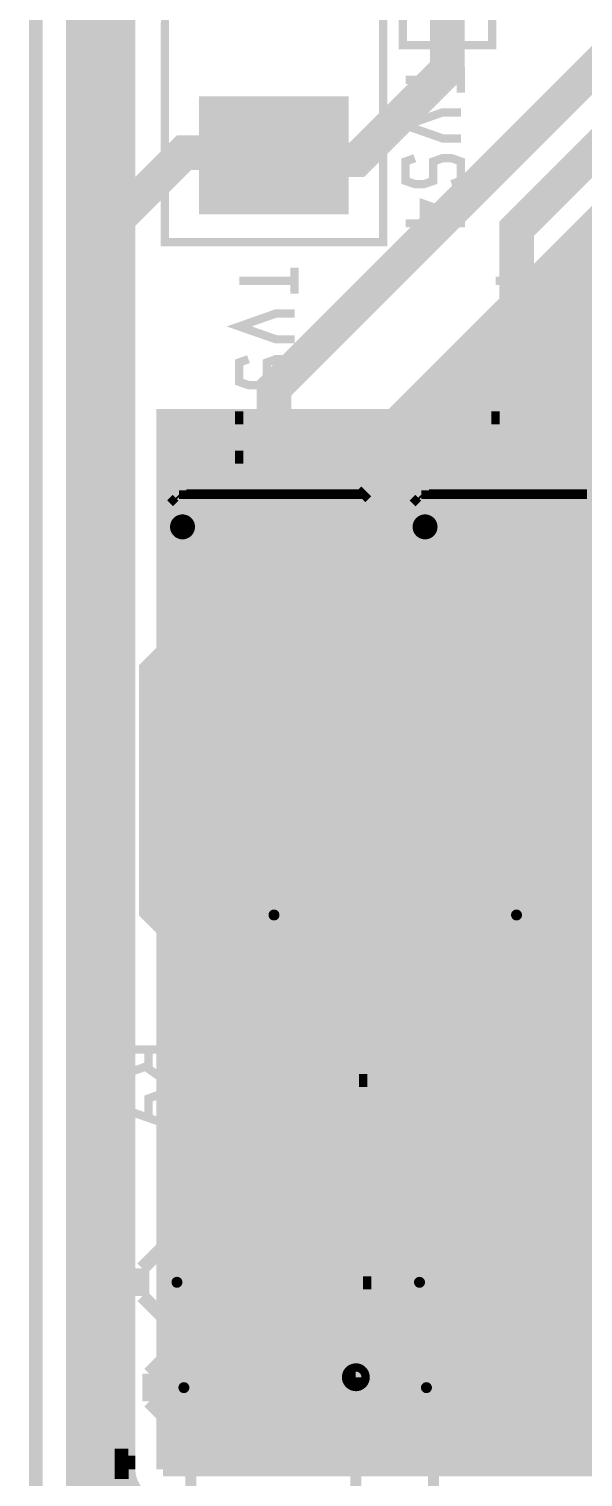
# Model space of a CAD drawing. Extents: x -5 to 208, y -5 to 206.
# Drawn here: x -5.13 to 5.03, y 166.61 to 193.15 of the extents above; entities that cross this region are included whole.
import ezdxf

# ---------------------------------------------------------------- set-up
doc = ezdxf.new("R2010")
doc.units = 0
doc.header["$MEASUREMENT"] = 0
doc.layers.get('0').update_dxf_attribs({"linetype": 'CONTINUOUS'})
for name, color, linetype in [('22-301-0_BOT', 7, 'CONTINUOUS'), ('22-301-0_DRD', 7, 'CONTINUOUS'), ('22-301-0_IN1', 1, 'CONTINUOUS'), ('22-301-0_IN2', 4, 'CONTINUOUS'), ('22-301-0_SMT', 5, 'CONTINUOUS'), ('22-301-0_SPT', 10, 'CONTINUOUS'), ('22-301-0_SST', 14, 'CONTINUOUS'), ('22-301-0_TOP', 9, 'CONTINUOUS'), ('THRUHOLE_TAP', 13, 'CONTINUOUS')]:
    doc.layers.add(name, color=color, linetype=linetype)

# ---------------------------------------------------------------- blocks, each defined once
blk = doc.blocks.new('ROUND_66')
at = {"const_width": 0.35052}
blk.add_lwpolyline([(-0.17526, 0, 1), (0.17526, 0, 1)], format="xyb", close=True, dxfattribs=at)
blk = doc.blocks.new('ROUND_68')
at = {"const_width": 0.35052}
blk.add_lwpolyline([(-0.17526, 0, 1), (0.17526, 0, 1)], format="xyb", close=True, dxfattribs=at)
blk = doc.blocks.new('ROUND_69')
at = {"const_width": 0.35052}
blk.add_lwpolyline([(-0.17526, 0, 1), (0.17526, 0, 1)], format="xyb", close=True, dxfattribs=at)
blk = doc.blocks.new('RECTANGLE_5')
blk.add_solid([(0.4064, 0.4826), (0.4064, -0.4826), (-0.4064, 0.4826), (-0.4064, -0.4826)])
blk = doc.blocks.new('RECTANGLE_10')
blk.add_solid([(0.9017, 0.508), (0.9017, -0.508), (-0.9017, 0.508), (-0.9017, -0.508)])
blk = doc.blocks.new('RECTANGLE_19')
blk.add_solid([(1.3716, 1.0795), (1.3716, -1.0795), (-1.3716, 1.0795), (-1.3716, -1.0795)])
blk = doc.blocks.new('RECTANGLE_47')
blk.add_solid([(0.44958, 0.65024), (0.44958, -0.65024), (-0.44958, 0.65024), (-0.44958, -0.65024)])
blk = doc.blocks.new('ROUND_73')
at = {"const_width": 0.10033}
blk.add_lwpolyline([(-0.050164, 0, 1), (0.050164, 0, 1)], format="xyb", close=True, dxfattribs=at)

msp = doc.modelspace()

# ---------------------------------------------------------------- linework, layer by layer
at = {"layer": '22-301-0_BOT', "const_width": 0.254}
for points in [[(66.294, 203.835), (5.842, 203.835), (5.842, 190.373), (1.524, 186.055), (-2.667, 186.055), (-2.667, 166.751)], [(5.1054, 189.6364), (5.1054, 166.751)], [(4.8768, 189.4078), (4.8768, 166.751)], [(66.294, 189.5348), (5.0038, 189.5348)], [(66.294, 189.0776), (4.5466, 189.0776)], [(4.6482, 189.1792), (4.6482, 166.751)], [(66.294, 189.3062), (4.7752, 189.3062)], [(66.294, 188.849), (4.318, 188.849)], [(4.4196, 188.9506), (4.4196, 166.751)], [(66.294, 188.6204), (4.0894, 188.6204)], [(4.191, 188.722), (4.191, 166.751)], [(66.294, 188.3918), (3.8608, 188.3918)], [(3.9624, 188.4934), (3.9624, 166.751)], [(3.5052, 188.0362), (3.5052, 166.751)], [(66.294, 188.1632), (3.6322, 188.1632)], [(3.7338, 188.2648), (3.7338, 166.751)], [(3.2766, 187.8076), (3.2766, 166.751)], [(66.294, 187.9346), (3.4036, 187.9346)], [(3.048, 187.579), (3.048, 166.751)], [(66.294, 187.706), (3.175, 187.706)], [(66.294, 187.2488), (2.7178, 187.2488)], [(2.8194, 187.3504), (2.8194, 166.751)], [(66.294, 187.4774), (2.9464, 187.4774)], [(66.294, 187.0202), (2.4892, 187.0202)], [(2.5908, 187.1218), (2.5908, 166.751)], [(66.294, 186.7916), (2.2606, 186.7916)], [(2.3622, 186.8932), (2.3622, 166.751)], [(1.905, 186.436), (1.905, 166.751)], [(66.294, 186.563), (2.032, 186.563)], [(2.1336, 186.6646), (2.1336, 166.751)], [(1.6764, 186.2074), (1.6764, 166.751)], [(66.294, 186.3344), (1.8034, 186.3344)], [(-2.4384, 186.055), (-2.4384, 166.751)], [(-2.2098, 186.055), (-2.2098, 166.751)], [(-1.9812, 186.055), (-1.9812, 166.751)], [(-1.7526, 186.055), (-1.7526, 166.751)], [(-1.524, 186.055), (-1.524, 166.751)], [(-1.2954, 186.055), (-1.2954, 166.751)], [(-1.0668, 186.055), (-1.0668, 166.751)], [(-0.8382, 186.055), (-0.8382, 166.751)], [(-0.6096, 186.055), (-0.6096, 166.751)], [(-0.381, 186.055), (-0.381, 166.751)], [(-0.1524, 186.055), (-0.1524, 166.751)], [(0.0762, 186.055), (0.0762, 166.751)], [(0.3048, 186.055), (0.3048, 166.751)], [(0.5334, 186.055), (0.5334, 166.751)], [(0.762, 186.055), (0.762, 166.751)], [(0.9906, 186.055), (0.9906, 166.751)], [(1.2192, 186.055), (1.2192, 166.751)], [(1.4478, 186.055), (1.4478, 166.751)], [(66.294, 186.1058), (1.5748, 186.1058)], [(66.294, 185.8772), (-2.667, 185.8772)], [(66.294, 185.6486), (-2.667, 185.6486)], [(49.41316, 185.42), (-2.667, 185.42)], [(49.1109, 185.1914), (-2.667, 185.1914)], [(48.99914, 184.9628), (-2.667, 184.9628)], [(48.97882, 184.7342), (-2.667, 184.7342)], [(49.03724, 184.5056), (-2.667, 184.5056)], [(49.20488, 184.277), (-2.667, 184.277)], [(66.294, 184.0484), (-2.667, 184.0484)], [(66.294, 183.8198), (-2.667, 183.8198)], [(66.294, 183.5912), (-2.667, 183.5912)], [(66.294, 183.3626), (-2.667, 183.3626)], [(66.294, 183.134), (-2.667, 183.134)], [(66.294, 182.9054), (-2.667, 182.9054)], [(66.294, 182.6768), (-2.667, 182.6768)], [(66.294, 182.4482), (-2.667, 182.4482)], [(66.294, 182.2196), (-2.667, 182.2196)], [(66.294, 181.991), (-2.667, 181.991)], [(66.294, 181.7624), (-2.667, 181.7624)], [(66.294, 181.5338), (-2.667, 181.5338)], [(66.294, 181.3052), (-2.667, 181.3052)], [(22.04974, 181.0766), (-2.667, 181.0766)], [(21.78812, 180.848), (-2.667, 180.848)], [(21.68906, 180.6194), (-2.667, 180.6194)], [(21.67636, 180.3908), (-2.667, 180.3908)], [(21.74494, 180.1622), (-2.667, 180.1622)], [(21.93036, 179.9336), (-2.667, 179.9336)], [(22.0218, 179.705), (-2.667, 179.705)], [(22.0218, 179.4764), (-2.667, 179.4764)], [(22.0218, 179.2478), (-2.667, 179.2478)], [(22.0218, 179.0192), (-2.667, 179.0192)], [(22.0218, 178.7906), (-2.667, 178.7906)], [(22.0218, 178.562), (-2.667, 178.562)], [(22.0218, 178.3334), (-2.667, 178.3334)], [(22.0218, 178.1048), (-2.667, 178.1048)], [(22.0218, 177.8762), (-2.667, 177.8762)], [(22.0218, 177.6476), (-2.667, 177.6476)], [(22.0218, 177.419), (-2.667, 177.419)], [(22.0218, 177.1904), (-2.667, 177.1904)], [(22.0218, 176.9618), (-2.667, 176.9618)], [(22.0218, 176.7332), (-2.667, 176.7332)], [(22.0218, 176.5046), (-2.667, 176.5046)], [(22.0218, 176.276), (-2.667, 176.276)], [(22.0218, 176.0474), (-2.667, 176.0474)], [(22.0218, 175.8188), (-2.667, 175.8188)], [(22.0218, 175.5902), (-2.667, 175.5902)], [(22.0218, 175.3616), (-2.667, 175.3616)], [(22.0218, 175.133), (-2.667, 175.133)], [(22.0218, 174.9044), (-2.667, 174.9044)], [(22.0218, 174.6758), (-2.667, 174.6758)], [(22.0218, 174.4472), (-2.667, 174.4472)], [(22.0218, 174.2186), (-2.667, 174.2186)], [(22.0218, 173.99), (-2.667, 173.99)], [(22.0218, 173.7614), (-2.667, 173.7614)], [(21.93036, 173.5328), (-2.667, 173.5328)], [(21.8948, 173.3042), (-2.667, 173.3042)], [(21.8948, 173.0756), (-2.667, 173.0756)], [(21.8948, 172.847), (-2.667, 172.847)], [(21.8948, 172.6184), (-2.667, 172.6184)], [(21.8948, 172.3898), (-2.667, 172.3898)], [(21.8948, 172.1612), (-2.667, 172.1612)], [(21.8948, 171.9326), (-2.667, 171.9326)], [(21.8948, 171.704), (-2.667, 171.704)], [(21.8948, 171.4754), (-2.667, 171.4754)], [(21.8948, 171.2468), (-2.667, 171.2468)], [(21.8948, 171.0182), (-2.667, 171.0182)], [(21.8948, 170.7896), (-2.667, 170.7896)], [(21.8948, 170.561), (-2.667, 170.561)], [(21.8948, 170.3324), (-2.667, 170.3324)], [(21.8948, 170.1038), (-2.667, 170.1038)], [(21.8948, 169.8752), (-2.667, 169.8752)], [(21.8948, 169.6466), (-2.667, 169.6466)], [(21.8948, 169.418), (-2.667, 169.418)], [(21.8948, 169.1894), (-2.667, 169.1894)], [(21.8948, 168.9608), (-2.667, 168.9608)], [(21.8948, 168.7322), (-2.667, 168.7322)], [(21.8948, 168.5036), (-2.667, 168.5036)], [(21.8948, 168.275), (-2.667, 168.275)], [(21.8948, 168.0464), (-2.667, 168.0464)], [(21.8948, 167.8178), (-2.667, 167.8178)], [(21.8948, 167.5892), (-2.667, 167.5892)], [(21.8948, 167.3606), (-2.667, 167.3606)], [(21.8948, 167.132), (-2.667, 167.132)], [(-3.302, 167.005), (-3.556, 167.005)], [(-3.556, 167.005), (-3.556, 104.267)], [(-3.302, 166.9288), (-3.556, 166.9288)], [(-3.3274, 167.005), (-3.3274, 156.29636)], [(-3.302, 167.005), (-3.302, 166.751)], [(21.8948, 166.9034), (-2.667, 166.9034)], [(-3.29946, 166.7002), (-3.556, 166.7002)], [(21.8948, 166.751), (-2.667, 166.751)]]:
    msp.add_lwpolyline(points, dxfattribs=at)
msp.add_lwpolyline([(-3.302, 166.751, 0.4142136), (-2.667, 166.116)], format="xyb", dxfattribs=at)
at = {"layer": '22-301-0_DRD', "const_width": 0.254}
for points in [[(-4.99872, 204.29982), (-4.99872, -2.99974)], [(-0.889, 177.546), (-1.27, 177.165)], [(-0.381, 177.546), (-0.889, 177.546)], [(0, 177.165), (-0.381, 177.546)], [(3.556, 177.546), (3.175, 177.165)], [(3.556, 177.546), (3.175, 177.165)], [(3.556, 177.546), (3.175, 177.165)], [(4.064, 177.546), (3.556, 177.546)], [(4.064, 177.546), (3.556, 177.546)], [(4.064, 177.546), (3.556, 177.546)], [(4.445, 177.165), (4.064, 177.546)], [(4.445, 177.165), (4.064, 177.546)], [(4.445, 177.165), (4.064, 177.546)], [(-1.27, 177.165), (-1.27, 176.657)], [(0, 176.657), (0, 177.165)], [(3.175, 177.165), (3.175, 176.657)], [(3.175, 177.165), (3.175, 176.657)], [(3.175, 177.165), (3.175, 176.657)], [(4.445, 176.657), (4.445, 177.165)], [(4.445, 176.657), (4.445, 177.165)], [(4.445, 176.657), (4.445, 177.165)], [(-1.27, 176.657), (-0.889, 176.276)], [(-0.381, 176.276), (0, 176.657)], [(3.175, 176.657), (3.556, 176.276)], [(3.175, 176.657), (3.556, 176.276)], [(3.175, 176.657), (3.556, 176.276)], [(4.064, 176.276), (4.445, 176.657)], [(4.064, 176.276), (4.445, 176.657)], [(4.064, 176.276), (4.445, 176.657)], [(-0.889, 176.276), (-0.381, 176.276)], [(3.556, 176.276), (4.064, 176.276)], [(3.556, 176.276), (4.064, 176.276)], [(3.556, 176.276), (4.064, 176.276)], [(-2.667, 170.815), (-3.048, 170.434)], [(-2.159, 170.815), (-2.667, 170.815)], [(-1.778, 170.434), (-2.159, 170.815)], [(1.778, 170.815), (1.397, 170.434)], [(1.778, 170.815), (1.397, 170.434)], [(1.778, 170.815), (1.397, 170.434)], [(2.286, 170.815), (1.778, 170.815)], [(2.286, 170.815), (1.778, 170.815)], [(2.286, 170.815), (1.778, 170.815)], [(2.667, 170.434), (2.286, 170.815)], [(2.667, 170.434), (2.286, 170.815)], [(2.667, 170.434), (2.286, 170.815)], [(-3.048, 170.434), (-3.048, 169.926)], [(-1.778, 169.926), (-1.778, 170.434)], [(1.397, 170.434), (1.397, 169.926)], [(1.397, 170.434), (1.397, 169.926)], [(1.397, 170.434), (1.397, 169.926)], [(2.667, 169.926), (2.667, 170.434)], [(2.667, 169.926), (2.667, 170.434)], [(2.667, 169.926), (2.667, 170.434)], [(-3.048, 169.926), (-2.667, 169.545)], [(-2.159, 169.545), (-1.778, 169.926)], [(1.397, 169.926), (1.778, 169.545)], [(1.397, 169.926), (1.778, 169.545)], [(1.397, 169.926), (1.778, 169.545)], [(2.286, 169.545), (2.667, 169.926)], [(2.286, 169.545), (2.667, 169.926)], [(2.286, 169.545), (2.667, 169.926)], [(-2.667, 169.545), (-2.159, 169.545)], [(1.778, 169.545), (2.286, 169.545)], [(1.778, 169.545), (2.286, 169.545)], [(1.778, 169.545), (2.286, 169.545)], [(-2.54, 168.8846), (-2.921, 168.5036)], [(-2.54, 168.8846), (-2.921, 168.5036)], [(-2.032, 168.8846), (-2.54, 168.8846)], [(-2.032, 168.8846), (-2.54, 168.8846)], [(-1.651, 168.5036), (-2.032, 168.8846)], [(-1.651, 168.5036), (-2.032, 168.8846)], [(1.905, 168.8846), (1.524, 168.5036)], [(1.905, 168.8846), (1.524, 168.5036)], [(2.413, 168.8846), (1.905, 168.8846)], [(2.413, 168.8846), (1.905, 168.8846)], [(2.794, 168.5036), (2.413, 168.8846)], [(2.794, 168.5036), (2.413, 168.8846)], [(-2.921, 168.5036), (-2.921, 167.9956)], [(-2.921, 168.5036), (-2.921, 167.9956)], [(-1.651, 167.9956), (-1.651, 168.5036)], [(-1.651, 167.9956), (-1.651, 168.5036)], [(1.524, 168.5036), (1.524, 167.9956)], [(1.524, 168.5036), (1.524, 167.9956)], [(2.794, 167.9956), (2.794, 168.5036)], [(2.794, 167.9956), (2.794, 168.5036)], [(-2.921, 167.9956), (-2.54, 167.6146)], [(-2.921, 167.9956), (-2.54, 167.6146)], [(-2.032, 167.6146), (-1.651, 167.9956)], [(-2.032, 167.6146), (-1.651, 167.9956)], [(1.524, 167.9956), (1.905, 167.6146)], [(1.524, 167.9956), (1.905, 167.6146)], [(2.413, 167.6146), (2.794, 167.9956)], [(2.413, 167.6146), (2.794, 167.9956)], [(-2.54, 167.6146), (-2.032, 167.6146)], [(-2.54, 167.6146), (-2.032, 167.6146)], [(1.905, 167.6146), (2.413, 167.6146)], [(1.905, 167.6146), (2.413, 167.6146)]]:
    msp.add_lwpolyline(points, dxfattribs=at)
at = {"layer": '22-301-0_IN1'}
for points, const_width in [([(66.294, 203.835), (5.842, 203.835), (5.842, 190.373), (1.524, 186.055), (-2.667, 186.055), (-2.667, 166.751)], 0.254), ([(0, 0), (-3.81, 3.81), (-3.81, 197.49008), (0, 201.30008)], 1.27), ([(5.1054, 189.6364), (5.1054, 166.751)], 0.254), ([(4.8768, 189.4078), (4.8768, 166.751)], 0.254), ([(66.294, 189.5348), (5.0038, 189.5348)], 0.254), ([(66.294, 189.0776), (4.5466, 189.0776)], 0.254), ([(4.6482, 189.1792), (4.6482, 166.751)], 0.254), ([(66.294, 189.3062), (4.7752, 189.3062)], 0.254), ([(66.294, 188.849), (4.318, 188.849)], 0.254), ([(4.4196, 188.9506), (4.4196, 166.751)], 0.254), ([(66.294, 188.6204), (4.0894, 188.6204)], 0.254), ([(4.191, 188.722), (4.191, 166.751)], 0.254), ([(66.294, 188.3918), (3.8608, 188.3918)], 0.254), ([(3.9624, 188.4934), (3.9624, 166.751)], 0.254), ([(3.5052, 188.0362), (3.5052, 166.751)], 0.254), ([(66.294, 188.1632), (3.6322, 188.1632)], 0.254), ([(3.7338, 188.2648), (3.7338, 166.751)], 0.254), ([(3.2766, 187.8076), (3.2766, 166.751)], 0.254), ([(66.294, 187.9346), (3.4036, 187.9346)], 0.254), ([(3.048, 187.579), (3.048, 166.751)], 0.254), ([(66.294, 187.706), (3.175, 187.706)], 0.254), ([(66.294, 187.2488), (2.7178, 187.2488)], 0.254), ([(2.8194, 187.3504), (2.8194, 166.751)], 0.254), ([(66.294, 187.4774), (2.9464, 187.4774)], 0.254), ([(66.294, 187.0202), (2.4892, 187.0202)], 0.254), ([(2.5908, 187.1218), (2.5908, 166.751)], 0.254), ([(66.294, 186.7916), (2.2606, 186.7916)], 0.254), ([(2.3622, 186.8932), (2.3622, 166.751)], 0.254), ([(1.905, 186.436), (1.905, 166.751)], 0.254), ([(66.294, 186.563), (2.032, 186.563)], 0.254), ([(2.1336, 186.6646), (2.1336, 166.751)], 0.254), ([(1.6764, 186.2074), (1.6764, 166.751)], 0.254), ([(66.294, 186.3344), (1.8034, 186.3344)], 0.254), ([(-2.4384, 186.055), (-2.4384, 166.751)], 0.254), ([(-2.2098, 186.055), (-2.2098, 166.751)], 0.254), ([(-1.9812, 186.055), (-1.9812, 166.751)], 0.254), ([(-1.7526, 186.055), (-1.7526, 166.751)], 0.254), ([(-1.524, 186.055), (-1.524, 166.751)], 0.254), ([(-1.2954, 186.055), (-1.2954, 166.751)], 0.254), ([(-1.0668, 186.055), (-1.0668, 166.751)], 0.254), ([(-0.8382, 186.055), (-0.8382, 166.751)], 0.254), ([(-0.6096, 186.055), (-0.6096, 166.751)], 0.254), ([(-0.381, 186.055), (-0.381, 166.751)], 0.254), ([(-0.1524, 186.055), (-0.1524, 166.751)], 0.254), ([(0.0762, 186.055), (0.0762, 166.751)], 0.254), ([(0.3048, 186.055), (0.3048, 166.751)], 0.254), ([(0.5334, 186.055), (0.5334, 166.751)], 0.254), ([(0.762, 186.055), (0.762, 166.751)], 0.254), ([(0.9906, 186.055), (0.9906, 166.751)], 0.254), ([(1.2192, 186.055), (1.2192, 166.751)], 0.254), ([(1.4478, 186.055), (1.4478, 166.751)], 0.254), ([(66.294, 186.1058), (1.5748, 186.1058)], 0.254), ([(66.294, 185.8772), (-2.667, 185.8772)], 0.254), ([(66.294, 185.6486), (-2.667, 185.6486)], 0.254), ([(49.41316, 185.42), (-2.667, 185.42)], 0.254), ([(49.1109, 185.1914), (-2.667, 185.1914)], 0.254), ([(48.99914, 184.9628), (-2.667, 184.9628)], 0.254), ([(48.97882, 184.7342), (-2.667, 184.7342)], 0.254), ([(49.03724, 184.5056), (-2.667, 184.5056)], 0.254), ([(49.20488, 184.277), (-2.667, 184.277)], 0.254), ([(66.294, 184.0484), (-2.667, 184.0484)], 0.254), ([(66.294, 183.8198), (-2.667, 183.8198)], 0.254), ([(66.294, 183.5912), (-2.667, 183.5912)], 0.254), ([(66.294, 183.3626), (-2.667, 183.3626)], 0.254), ([(66.294, 183.134), (-2.667, 183.134)], 0.254), ([(66.294, 182.9054), (-2.667, 182.9054)], 0.254), ([(66.294, 182.6768), (-2.667, 182.6768)], 0.254), ([(66.294, 182.4482), (-2.667, 182.4482)], 0.254), ([(66.294, 182.2196), (-2.667, 182.2196)], 0.254), ([(66.294, 181.991), (-2.667, 181.991)], 0.254), ([(66.294, 181.7624), (-2.667, 181.7624)], 0.254), ([(66.294, 181.5338), (-2.667, 181.5338)], 0.254), ([(66.294, 181.3052), (-2.667, 181.3052)], 0.254), ([(22.04974, 181.0766), (-2.667, 181.0766)], 0.254), ([(21.78812, 180.848), (-2.667, 180.848)], 0.254), ([(21.68906, 180.6194), (-2.667, 180.6194)], 0.254), ([(21.67636, 180.3908), (-2.667, 180.3908)], 0.254), ([(21.74494, 180.1622), (-2.667, 180.1622)], 0.254), ([(21.93036, 179.9336), (-2.667, 179.9336)], 0.254), ([(66.294, 179.705), (-2.667, 179.705)], 0.254), ([(66.294, 179.4764), (-2.667, 179.4764)], 0.254), ([(66.294, 179.2478), (-2.667, 179.2478)], 0.254), ([(66.294, 179.0192), (-2.667, 179.0192)], 0.254), ([(66.294, 178.7906), (-2.667, 178.7906)], 0.254), ([(66.294, 178.562), (-2.667, 178.562)], 0.254), ([(66.294, 178.3334), (-2.667, 178.3334)], 0.254), ([(66.294, 178.1048), (-2.667, 178.1048)], 0.254), ([(66.294, 177.8762), (-2.667, 177.8762)], 0.254), ([(66.294, 177.6476), (-2.667, 177.6476)], 0.254), ([(66.294, 177.419), (-2.667, 177.419)], 0.254), ([(66.294, 177.1904), (-2.667, 177.1904)], 0.254), ([(66.294, 176.9618), (-2.667, 176.9618)], 0.254), ([(66.294, 176.7332), (-2.667, 176.7332)], 0.254), ([(66.294, 176.5046), (-2.667, 176.5046)], 0.254), ([(66.294, 176.276), (-2.667, 176.276)], 0.254), ([(66.294, 176.0474), (-2.667, 176.0474)], 0.254), ([(66.294, 175.8188), (-2.667, 175.8188)], 0.254), ([(66.294, 175.5902), (-2.667, 175.5902)], 0.254), ([(66.294, 175.3616), (-2.667, 175.3616)], 0.254), ([(66.294, 175.133), (-2.667, 175.133)], 0.254), ([(66.294, 174.9044), (-2.667, 174.9044)], 0.254), ([(66.294, 174.6758), (-2.667, 174.6758)], 0.254), ([(66.294, 174.4472), (-2.667, 174.4472)], 0.254), ([(66.294, 174.2186), (-2.667, 174.2186)], 0.254), ([(66.294, 173.99), (-2.667, 173.99)], 0.254), ([(66.294, 173.7614), (-2.667, 173.7614)], 0.254), ([(66.294, 173.5328), (-2.667, 173.5328)], 0.254), ([(66.294, 173.3042), (-2.667, 173.3042)], 0.254), ([(66.294, 173.0756), (-2.667, 173.0756)], 0.254), ([(66.294, 172.847), (-2.667, 172.847)], 0.254), ([(63.58636, 172.6184), (-2.667, 172.6184)], 0.254), ([(63.40094, 172.3898), (-2.667, 172.3898)], 0.254), ([(63.33236, 172.1612), (-2.667, 172.1612)], 0.254), ([(63.34506, 171.9326), (-2.667, 171.9326)], 0.254), ([(63.44412, 171.704), (-2.667, 171.704)], 0.254), ([(63.70574, 171.4754), (-2.667, 171.4754)], 0.254), ([(66.294, 171.2468), (-2.667, 171.2468)], 0.254), ([(66.294, 171.0182), (-2.667, 171.0182)], 0.254), ([(66.294, 170.7896), (-2.667, 170.7896)], 0.254), ([(66.294, 170.561), (-2.667, 170.561)], 0.254), ([(66.294, 170.3324), (-2.667, 170.3324)], 0.254), ([(66.294, 170.1038), (-2.667, 170.1038)], 0.254), ([(66.294, 169.8752), (-2.667, 169.8752)], 0.254), ([(66.294, 169.6466), (-2.667, 169.6466)], 0.254), ([(66.294, 169.418), (-2.667, 169.418)], 0.254), ([(66.294, 169.1894), (-2.667, 169.1894)], 0.254), ([(66.294, 168.9608), (-2.667, 168.9608)], 0.254), ([(66.294, 168.7322), (-2.667, 168.7322)], 0.254), ([(66.294, 168.5036), (-2.667, 168.5036)], 0.254), ([(66.294, 168.275), (-2.667, 168.275)], 0.254), ([(66.294, 168.0464), (-2.667, 168.0464)], 0.254), ([(66.294, 167.8178), (-2.667, 167.8178)], 0.254), ([(66.294, 167.5892), (-2.667, 167.5892)], 0.254), ([(66.294, 167.3606), (-2.667, 167.3606)], 0.254), ([(66.294, 167.132), (-2.667, 167.132)], 0.254), ([(66.294, 166.9034), (-2.667, 166.9034)], 0.254), ([(56.769, 166.751), (-2.667, 166.751)], 0.254)]:
    msp.add_lwpolyline(points, dxfattribs=dict(at, const_width=const_width))
at = {"layer": '22-301-0_IN2', "const_width": 0.254}
for points in [[(66.294, 203.835), (5.842, 203.835), (5.842, 190.373), (1.524, 186.055), (-2.667, 186.055), (-2.667, 166.751)], [(5.1054, 189.6364), (5.1054, 166.751)], [(4.8768, 189.4078), (4.8768, 166.751)], [(66.294, 189.5348), (5.0038, 189.5348)], [(66.294, 189.0776), (4.5466, 189.0776)], [(4.6482, 189.1792), (4.6482, 166.751)], [(66.294, 189.3062), (4.7752, 189.3062)], [(66.294, 188.849), (4.318, 188.849)], [(4.4196, 188.9506), (4.4196, 166.751)], [(66.294, 188.6204), (4.0894, 188.6204)], [(4.191, 188.722), (4.191, 166.751)], [(66.294, 188.3918), (3.8608, 188.3918)], [(3.9624, 188.4934), (3.9624, 166.751)], [(3.5052, 188.0362), (3.5052, 166.751)], [(66.294, 188.1632), (3.6322, 188.1632)], [(3.7338, 188.2648), (3.7338, 166.751)], [(3.2766, 187.8076), (3.2766, 166.751)], [(66.294, 187.9346), (3.4036, 187.9346)], [(3.048, 187.579), (3.048, 166.751)], [(66.294, 187.706), (3.175, 187.706)], [(66.294, 187.2488), (2.7178, 187.2488)], [(2.8194, 187.3504), (2.8194, 166.751)], [(66.294, 187.4774), (2.9464, 187.4774)], [(66.294, 187.0202), (2.4892, 187.0202)], [(2.5908, 187.1218), (2.5908, 166.751)], [(66.294, 186.7916), (2.2606, 186.7916)], [(2.3622, 186.8932), (2.3622, 166.751)], [(1.905, 186.436), (1.905, 166.751)], [(66.294, 186.563), (2.032, 186.563)], [(2.1336, 186.6646), (2.1336, 166.751)], [(1.6764, 186.2074), (1.6764, 166.751)], [(66.294, 186.3344), (1.8034, 186.3344)], [(-2.4384, 186.055), (-2.4384, 166.751)], [(-2.2098, 186.055), (-2.2098, 166.751)], [(-1.9812, 186.055), (-1.9812, 166.751)], [(-1.7526, 186.055), (-1.7526, 166.751)], [(-1.524, 186.055), (-1.524, 166.751)], [(-1.2954, 186.055), (-1.2954, 166.751)], [(-1.0668, 186.055), (-1.0668, 166.751)], [(-0.8382, 186.055), (-0.8382, 166.751)], [(-0.6096, 186.055), (-0.6096, 166.751)], [(-0.381, 186.055), (-0.381, 166.751)], [(-0.1524, 186.055), (-0.1524, 166.751)], [(0.0762, 186.055), (0.0762, 166.751)], [(0.3048, 186.055), (0.3048, 166.751)], [(0.5334, 186.055), (0.5334, 166.751)], [(0.762, 186.055), (0.762, 166.751)], [(0.9906, 186.055), (0.9906, 166.751)], [(1.2192, 186.055), (1.2192, 166.751)], [(1.4478, 186.055), (1.4478, 166.751)], [(66.294, 186.1058), (1.5748, 186.1058)], [(66.294, 185.8772), (-2.667, 185.8772)], [(66.294, 185.6486), (-2.667, 185.6486)], [(49.41316, 185.42), (-2.667, 185.42)], [(49.1109, 185.1914), (-2.667, 185.1914)], [(48.99914, 184.9628), (-2.667, 184.9628)], [(48.97882, 184.7342), (-2.667, 184.7342)], [(49.03724, 184.5056), (-2.667, 184.5056)], [(49.20488, 184.277), (-2.667, 184.277)], [(66.294, 184.0484), (-2.667, 184.0484)], [(66.294, 183.8198), (-2.667, 183.8198)], [(66.294, 183.5912), (-2.667, 183.5912)], [(66.294, 183.3626), (-2.667, 183.3626)], [(66.294, 183.134), (-2.667, 183.134)], [(66.294, 182.9054), (-2.667, 182.9054)], [(66.294, 182.6768), (-2.667, 182.6768)], [(66.294, 182.4482), (-2.667, 182.4482)], [(66.294, 182.2196), (-2.667, 182.2196)], [(66.294, 181.991), (-2.667, 181.991)], [(66.294, 181.7624), (-2.667, 181.7624)], [(66.294, 181.5338), (-2.667, 181.5338)], [(66.294, 181.3052), (-2.667, 181.3052)], [(22.04974, 181.0766), (-2.667, 181.0766)], [(21.78812, 180.848), (-2.667, 180.848)], [(21.68906, 180.6194), (-2.667, 180.6194)], [(21.67636, 180.3908), (-2.667, 180.3908)], [(21.74494, 180.1622), (-2.667, 180.1622)], [(21.93036, 179.9336), (-2.667, 179.9336)], [(22.3393, 179.705), (-2.667, 179.705)], [(22.5679, 179.4764), (-2.667, 179.4764)], [(22.7965, 179.2478), (-2.667, 179.2478)], [(23.0251, 179.0192), (-2.667, 179.0192)], [(66.294, 178.7906), (-2.667, 178.7906)], [(66.294, 178.562), (-2.667, 178.562)], [(66.294, 178.3334), (-2.667, 178.3334)], [(66.294, 178.1048), (-2.667, 178.1048)], [(66.294, 177.8762), (-2.667, 177.8762)], [(66.294, 177.6476), (-2.667, 177.6476)], [(66.294, 177.419), (-2.667, 177.419)], [(66.294, 177.1904), (-2.667, 177.1904)], [(66.294, 176.9618), (-2.667, 176.9618)], [(66.294, 176.7332), (-2.667, 176.7332)], [(66.294, 176.5046), (-2.667, 176.5046)], [(66.294, 176.276), (-2.667, 176.276)], [(66.294, 176.0474), (-2.667, 176.0474)], [(66.294, 175.8188), (-2.667, 175.8188)], [(66.294, 175.5902), (-2.667, 175.5902)], [(66.294, 175.3616), (-2.667, 175.3616)], [(66.294, 175.133), (-2.667, 175.133)], [(66.294, 174.9044), (-2.667, 174.9044)], [(66.294, 174.6758), (-2.667, 174.6758)], [(66.294, 174.4472), (-2.667, 174.4472)], [(66.294, 174.2186), (-2.667, 174.2186)], [(66.294, 173.99), (-2.667, 173.99)], [(66.294, 173.7614), (-2.667, 173.7614)], [(66.294, 173.5328), (-2.667, 173.5328)], [(66.294, 173.3042), (-2.667, 173.3042)], [(66.294, 173.0756), (-2.667, 173.0756)], [(66.294, 172.847), (-2.667, 172.847)], [(63.58636, 172.6184), (-2.667, 172.6184)], [(63.40094, 172.3898), (-2.667, 172.3898)], [(63.33236, 172.1612), (-2.667, 172.1612)], [(63.34506, 171.9326), (-2.667, 171.9326)], [(63.44412, 171.704), (-2.667, 171.704)], [(63.70574, 171.4754), (-2.667, 171.4754)], [(66.294, 171.2468), (-2.667, 171.2468)], [(66.294, 171.0182), (-2.667, 171.0182)], [(66.294, 170.7896), (-2.667, 170.7896)], [(66.294, 170.561), (-2.667, 170.561)], [(66.294, 170.3324), (-2.667, 170.3324)], [(66.294, 170.1038), (-2.667, 170.1038)], [(66.294, 169.8752), (-2.667, 169.8752)], [(66.294, 169.6466), (-2.667, 169.6466)], [(66.294, 169.418), (-2.667, 169.418)], [(66.294, 169.1894), (-2.667, 169.1894)], [(66.294, 168.9608), (-2.667, 168.9608)], [(66.294, 168.7322), (-2.667, 168.7322)], [(66.294, 168.5036), (-2.667, 168.5036)], [(66.294, 168.275), (-2.667, 168.275)], [(66.294, 168.0464), (-2.667, 168.0464)], [(66.294, 167.8178), (-2.667, 167.8178)], [(66.294, 167.5892), (-2.667, 167.5892)], [(66.294, 167.3606), (-2.667, 167.3606)], [(66.294, 167.132), (-2.667, 167.132)], [(66.294, 166.9034), (-2.667, 166.9034)], [(56.769, 166.751), (-2.667, 166.751)]]:
    msp.add_lwpolyline(points, dxfattribs=at)
at = {"layer": '22-301-0_SST'}
for points, const_width in [([(-2.63144, 195.23456), (-2.63398, 190.881), (-2.63398, 189.2427), (1.36398, 189.2427), (1.3716, 196.3674), (0.9144, 196.8246), (-2.286, 196.8246), (-2.6416, 196.3928), (-2.63144, 195.23456)], 0.1524), ([(3.3655, 192.8495), (3.3655, 195.7705), (1.7272, 195.7705), (1.7272, 192.8495), (3.3655, 192.8495)], 0.1524), ([(2.79146, 191.98082), (2.79146, 192.4558)], 0.1524), ([(1.77546, 192.21704), (2.79146, 192.21704)], 0.1524), ([(2.79146, 191.14262), (2.45364, 191.14262), (1.77546, 191.37884), (2.45364, 191.6176), (2.79146, 191.6176)], 0.1524), ([(2.62128, 190.30442), (2.79146, 190.36284), (2.79146, 190.71844), (2.62128, 190.7794), (2.45364, 190.7794), (2.28346, 190.71844), (2.28346, 190.36284), (2.11328, 190.30442), (1.94564, 190.30442), (1.77546, 190.36284), (1.77546, 190.71844), (1.94564, 190.7794)], 0.1524), ([(2.11328, 189.46622), (2.11328, 189.9412), (2.79146, 189.70244), (2.79146, 189.5856), (1.77546, 189.5856)], 0.1524), ([(-0.25654, 188.29782), (-0.25654, 188.7728)], 0.1524), ([(4.44246, 188.29782), (4.44246, 188.7728)], 0.1524), ([(-1.27254, 188.53404), (-0.25654, 188.53404)], 0.1524), ([(3.42646, 188.53404), (4.44246, 188.53404)], 0.1524), ([(-0.25654, 187.45962), (-0.59436, 187.45962), (-1.27254, 187.69584), (-0.59436, 187.9346), (-0.25654, 187.9346)], 0.1524), ([(4.44246, 187.45962), (4.10464, 187.45962), (3.42646, 187.69584), (4.10464, 187.9346), (4.44246, 187.9346)], 0.1524), ([(-0.42418, 186.62142), (-0.25654, 186.67984), (-0.25654, 187.03544), (-0.42418, 187.0964), (-0.59436, 187.0964), (-0.76454, 187.03544), (-0.76454, 186.67984), (-0.93218, 186.62142), (-1.10236, 186.62142), (-1.27254, 186.67984), (-1.27254, 187.03544), (-1.10236, 187.0964)], 0.1524), ([(4.27228, 186.62142), (4.44246, 186.67984), (4.44246, 187.03544), (4.27228, 187.0964), (4.10464, 187.0964), (3.93446, 187.03544), (3.93446, 186.67984), (3.76428, 186.62142), (3.59664, 186.62142), (3.42646, 186.67984), (3.42646, 187.03544), (3.59664, 187.0964)], 0.1524), ([(-1.27254, 185.9026), (-1.27254, 186.13882)], 0.1524), ([(-1.27254, 186.01944), (-0.25654, 186.01944), (-0.42418, 186.13882)], 0.1524), ([(3.42646, 185.9026), (3.42646, 186.13882)], 0.1524), ([(3.42646, 186.01944), (4.44246, 186.01944), (4.27228, 186.13882)], 0.1524), ([(-1.27254, 185.18124), (-1.27254, 185.42)], 0.1524), ([(-1.27254, 185.30062), (-0.25654, 185.30062), (-0.42418, 185.42)], 0.1524), ([(3.59664, 185.53684), (3.42646, 185.42), (3.42646, 185.18124), (3.59664, 185.0644), (3.76428, 185.0644), (4.10464, 185.30062), (4.44246, 185.0644), (4.44246, 185.53684)], 0.1524), ([(-2.63144, 183.16956), (-2.63398, 178.816), (-2.63398, 177.1777), (1.36398, 177.1777), (1.3716, 184.3024), (0.9144, 184.7596), (-2.286, 184.7596), (-2.6416, 184.3278), (-2.63144, 183.16956)], 0.1524), ([(0.9144, 184.7088), (-2.286, 184.7088), (-2.413, 184.5564), (-2.4892, 184.5056), (-2.54, 184.4548)], 0.1524), ([(-2.30124, 184.69102), (-2.30124, 184.531)], 0.1524), ([(0.92964, 184.69356), (-2.2987, 184.69356)], 0.1524), ([(-2.16408, 184.7088), (-2.16408, 184.531)], 0.1524), ([(-2.02692, 184.7088), (-2.02692, 184.531)], 0.1524), ([(-1.88976, 184.7088), (-1.88976, 184.531)], 0.1524), ([(-1.7526, 184.7088), (-1.7526, 184.531)], 0.1524), ([(-1.61544, 184.7088), (-1.61544, 184.531)], 0.1524), ([(-1.47828, 184.7088), (-1.47828, 184.531)], 0.1524), ([(-1.34112, 184.7088), (-1.34112, 184.531)], 0.1524), ([(-1.20396, 184.7088), (-1.20396, 184.531)], 0.1524), ([(-1.0668, 184.7088), (-1.0668, 184.531)], 0.1524), ([(-0.92964, 184.7088), (-0.92964, 184.531)], 0.1524), ([(-0.79248, 184.7088), (-0.79248, 184.531)], 0.1524), ([(-0.65532, 184.7088), (-0.65532, 184.531)], 0.1524), ([(-0.51816, 184.7088), (-0.51816, 184.531)], 0.1524), ([(-0.381, 184.7088), (-0.381, 184.531)], 0.1524), ([(-0.24384, 184.7088), (-0.24384, 184.531)], 0.1524), ([(-0.10668, 184.7088), (-0.10668, 184.531)], 0.1524), ([(0.03048, 184.7088), (0.03048, 184.531)], 0.1524), ([(0.16764, 184.7088), (0.16764, 184.531)], 0.1524), ([(0.3048, 184.7088), (0.3048, 184.531)], 0.1524), ([(0.44196, 184.7088), (0.44196, 184.531)], 0.1524), ([(0.57912, 184.7088), (0.57912, 184.531)], 0.1524), ([(0.71628, 184.7088), (0.71628, 184.531)], 0.1524), ([(0.85344, 184.7088), (0.85344, 184.531)], 0.1524), ([(0.9144, 184.7088), (1.0922, 184.531)], 0.1524), ([(0.9906, 184.6326), (0.9906, 184.531)], 0.1524), ([(1.81356, 183.16956), (1.81102, 178.816), (1.81102, 177.1777), (5.80898, 177.1777), (5.8166, 184.3024), (5.3594, 184.7596), (2.159, 184.7596), (1.8034, 184.3278), (1.81356, 183.16956)], 0.1524), ([(5.3594, 184.7088), (2.159, 184.7088), (2.032, 184.5564), (1.9558, 184.5056), (1.905, 184.4548)], 0.1524), ([(2.14376, 184.69102), (2.14376, 184.531)], 0.1524), ([(5.37464, 184.69356), (2.1463, 184.69356)], 0.1524), ([(2.28092, 184.7088), (2.28092, 184.531)], 0.1524), ([(2.41808, 184.7088), (2.41808, 184.531)], 0.1524), ([(2.55524, 184.7088), (2.55524, 184.531)], 0.1524), ([(2.6924, 184.7088), (2.6924, 184.531)], 0.1524), ([(2.82956, 184.7088), (2.82956, 184.531)], 0.1524), ([(2.96672, 184.7088), (2.96672, 184.531)], 0.1524), ([(3.10388, 184.7088), (3.10388, 184.531)], 0.1524), ([(3.24104, 184.7088), (3.24104, 184.531)], 0.1524), ([(3.3782, 184.7088), (3.3782, 184.531)], 0.1524), ([(3.51536, 184.7088), (3.51536, 184.531)], 0.1524), ([(3.65252, 184.7088), (3.65252, 184.531)], 0.1524), ([(3.78968, 184.7088), (3.78968, 184.531)], 0.1524), ([(3.92684, 184.7088), (3.92684, 184.531)], 0.1524), ([(4.064, 184.7088), (4.064, 184.531)], 0.1524), ([(4.20116, 184.7088), (4.20116, 184.531)], 0.1524), ([(4.33832, 184.7088), (4.33832, 184.531)], 0.1524), ([(4.47548, 184.7088), (4.47548, 184.531)], 0.1524), ([(4.61264, 184.7088), (4.61264, 184.531)], 0.1524), ([(4.7498, 184.7088), (4.7498, 184.531)], 0.1524), ([(4.88696, 184.7088), (4.88696, 184.531)], 0.1524), ([(5.02412, 184.7088), (5.02412, 184.531)], 0.1524), ([(-2.4384, 184.5564), (-2.54, 184.4548)], 0.1524), ([(-2.4384, 184.5564), (-2.413, 184.531)], 0.1524), ([(1.0668, 184.5564), (-2.413, 184.5564)], 0.1524), ([(1.0922, 184.531), (-2.413, 184.531)], 0.1524), ([(2.0066, 184.5564), (1.905, 184.4548)], 0.1524), ([(2.0066, 184.5564), (2.032, 184.531)], 0.1524), ([(5.5118, 184.5564), (2.032, 184.5564)], 0.1524), ([(5.5372, 184.531), (2.032, 184.531)], 0.1524), ([(-2.1844, 184.10936), (-2.43586, 184.10936)], 0.1524), ([(-2.3622, 184.16524), (-2.3622, 183.87822)], 0.1524), ([(-2.22504, 184.14746), (-2.22504, 183.896)], 0.1524), ([(2.25806, 184.10936), (2.0066, 184.10936)], 0.1524), ([(2.0828, 184.16524), (2.0828, 183.87822)], 0.1524), ([(2.21996, 184.14746), (2.21996, 183.896)], 0.1524), ([(-2.16662, 183.9722), (-2.45364, 183.9722)], 0.1524), ([(2.27584, 183.9722), (1.98882, 183.9722)], 0.1524), ([(-2.5908, 181.7878), (1.3462, 181.7878)], 0.1524), ([(1.8542, 181.7878), (5.7912, 181.7878)], 0.1524), ([(0.762, 171.323), (-2.032, 171.323), (-2.032, 176.657), (0.762, 176.657), (0.762, 171.323)], 0.1524), ([(5.207, 171.323), (2.413, 171.323), (2.413, 176.657), (5.207, 176.657), (5.207, 171.323)], 0.1524), ([(1.50876, 174.9552), (1.50876, 174.5996), (1.67894, 174.48022), (1.84912, 174.48022), (2.01676, 174.5996), (2.01676, 174.9552), (1.00076, 174.9552)], 0.1524), ([(1.50876, 174.65802), (1.00076, 174.48022)], 0.1524), ([(-2.9337, 174.4472), (-2.9337, 174.0916), (-2.76606, 173.97222), (-2.59588, 173.97222), (-2.4257, 174.0916), (-2.4257, 174.4472), (-3.4417, 174.4472)], 0.1524), ([(-2.9337, 174.15002), (-3.4417, 173.97222)], 0.1524), ([(1.00076, 173.7614), (1.00076, 173.99762)], 0.1524), ([(1.00076, 173.87824), (2.01676, 173.87824), (1.84912, 173.99762)], 0.1524), ([(-2.9337, 173.19244), (-2.9337, 173.54804), (-2.76606, 173.609), (-2.59588, 173.609), (-2.4257, 173.54804), (-2.4257, 173.19244), (-2.59588, 173.13402), (-2.76606, 173.13402), (-3.4417, 173.37024)], 0.1524), ([(1.17094, 173.39564), (1.00076, 173.2788), (1.00076, 173.04004), (1.17094, 172.9232), (1.34112, 172.9232), (1.67894, 173.15942), (2.01676, 172.9232), (2.01676, 173.39564)], 0.1524), ([(1.24206, 170.77436), (1.07188, 170.83278), (1.07188, 171.18838), (1.24206, 171.2468), (1.9177, 171.2468), (2.08788, 171.18838), (2.08788, 170.83278), (1.9177, 170.77436)], 0.1524), ([(-2.0955, 169.3545), (0.8255, 169.3545), (0.8255, 170.9928), (-2.0955, 170.9928), (-2.0955, 169.3545)], 0.1524), ([(2.3495, 169.3545), (5.2705, 169.3545), (5.2705, 170.9928), (2.3495, 170.9928), (2.3495, 169.3545)], 0.1524), ([(1.07188, 170.053), (1.07188, 170.29176)], 0.1524), ([(1.07188, 170.17238), (2.08788, 170.17238), (1.9177, 170.29176)], 0.1524), ([(1.07188, 169.2148), (1.07188, 169.68978), (1.75006, 169.2148), (1.9177, 169.2148), (2.08788, 169.27576), (2.08788, 169.63136), (1.9177, 169.68978)], 0.1524), ([(1.03378, 168.49852), (0.69596, 168.49852)], 0.1524), ([(0.7874, 168.60012), (0.7874, 168.27754)], 0.1524), ([(0.92456, 168.60774), (0.92456, 168.26992)], 0.1524), ([(1.02616, 168.36136), (0.70358, 168.36136)], 0.1524), ([(0.8636, 166.751), (0.8636, 162.941), (-2.159, 162.941), (-2.159, 167.2844), (0.3302, 167.2844), (0.8636, 166.751)], 0.20066), ([(5.3086, 166.751), (5.3086, 162.941), (2.286, 162.941), (2.286, 167.2844), (4.7752, 167.2844), (5.3086, 166.751)], 0.20066)]:
    msp.add_lwpolyline(points, dxfattribs=dict(at, const_width=const_width))
at = {"layer": '22-301-0_SST', "const_width": 0.1524}
for points in [[(-2.3114, 184.1754, 0.4142136), (-2.4638, 184.023)], [(-2.159, 184.023, 0.4142136), (-2.3114, 184.1754)], [(2.1336, 184.1754, 0.4142136), (1.9812, 184.023)], [(2.286, 184.023, 0.4142136), (2.1336, 184.1754)], [(-2.4638, 184.023, 0.4142136), (-2.3114, 183.8706)], [(-2.3114, 183.8706, 0.4142136), (-2.159, 184.023)], [(1.9812, 184.023, 0.4142136), (2.1336, 183.8706)], [(2.1336, 183.8706, 0.4142136), (2.286, 184.023)], [(0.8636, 168.6179, 0.4142136), (0.6858, 168.4401)], [(0.6858, 168.4401, 0.4142136), (0.8636, 168.2623)], [(1.04394, 168.4401, 0.4142136), (0.8636, 168.62044)], [(0.8636, 168.25976, 0.4142136), (1.04394, 168.4401)]]:
    msp.add_lwpolyline(points, format="xyb", dxfattribs=at)
at = {"layer": '22-301-0_TOP', "const_width": 0.635}
for points in [[(23.495, 195.92544), (23.495, 196.723), (20.066, 200.152), (12.954, 200.152), (-0.635, 186.563), (-0.635, 183.1848)], [(20.955, 195.92544), (20.955, 196.723), (18.415, 199.263), (13.589, 199.263), (3.81, 189.484), (3.81, 183.1848)], [(-0.635, 190.8302), (-0.5588, 190.754), (0.889, 190.754), (2.54, 192.405), (2.54, 193.5988)], [(-0.635, 190.8302), (-0.6858, 190.881), (-2.286, 190.881), (-3.81, 189.357), (-3.81, 108.331), (-1.524, 106.045), (-0.381, 106.045)], [(-0.635, 183.1848), (-0.9652, 183.1848), (-2.794, 181.356), (-2.794, 177.038), (-1.4224, 175.6664), (-0.635, 175.6664)], [(3.81, 183.1848), (3.4798, 183.1848), (1.651, 181.356), (1.651, 177.419), (3.4036, 175.6664), (3.81, 175.6664)], [(-0.635, 176.911), (-0.635, 178.7652)], [(3.81, 178.7652), (3.81, 176.911)], [(3.81, 176.911), (3.81, 178.7652)], [(3.81, 178.7652), (3.81, 176.911)], [(-0.635, 172.3136), (0.0762, 172.3136), (0.0762, 170.18)], [(3.81, 172.3136), (4.5212, 172.3136), (4.5212, 170.18)], [(-2.413, 170.18), (-1.3462, 170.18)], [(0.0762, 170.18), (0, 170.1038), (0, 168.2496)], [(3.0988, 170.18), (2.032, 170.18)], [(2.032, 170.18), (3.0988, 170.18)], [(2.032, 170.18), (3.0988, 170.18)], [(4.5212, 170.18), (4.445, 170.1038), (4.445, 168.2496)], [(-1.27, 168.2496), (-2.286, 168.2496)], [(-2.286, 168.2496), (-1.27, 168.2496)], [(3.175, 168.2496), (2.159, 168.2496)], [(2.159, 168.2496), (3.175, 168.2496)]]:
    msp.add_lwpolyline(points, dxfattribs=at)

# ---------------------------------------------------------------- block references
at = {"layer": '22-301-0_BOT'}
for p in [(-0.635, 176.911), (3.81, 176.911), (-2.413, 170.18), (2.032, 170.18), (-2.286, 168.2496), (2.159, 168.2496)]:
    msp.add_blockref('ROUND_66', p, dxfattribs=at)
at = {"layer": '22-301-0_IN1'}
for name, p in [('ROUND_66', (-0.635, 176.911)), ('ROUND_69', (3.81, 176.911)), ('ROUND_66', (-2.413, 170.18)), ('ROUND_69', (2.032, 170.18)), ('ROUND_66', (-2.286, 168.2496)), ('ROUND_68', (2.159, 168.2496))]:
    msp.add_blockref(name, p, dxfattribs=at)
at = {"layer": '22-301-0_IN2'}
for p in [(-0.635, 176.911), (3.81, 176.911), (-2.413, 170.18), (2.032, 170.18), (-2.286, 168.2496), (2.159, 168.2496)]:
    msp.add_blockref('ROUND_68', p, dxfattribs=at)
at = {"layer": '22-301-0_SMT'}
for name, p in [('RECTANGLE_19', (-0.635, 190.8302)), ('RECTANGLE_19', (-0.635, 183.1848)), ('RECTANGLE_19', (3.81, 183.1848)), ('RECTANGLE_19', (-0.635, 178.7652)), ('RECTANGLE_19', (3.81, 178.7652)), ('RECTANGLE_10', (-0.635, 175.6664)), ('RECTANGLE_10', (3.81, 175.6664)), ('RECTANGLE_10', (-0.635, 172.3136)), ('RECTANGLE_10', (3.81, 172.3136)), ('RECTANGLE_5', (-1.3462, 170.18)), ('RECTANGLE_5', (0.0762, 170.18)), ('RECTANGLE_5', (3.0988, 170.18)), ('RECTANGLE_5', (4.5212, 170.18)), ('RECTANGLE_47', (-1.27, 168.2496)), ('RECTANGLE_47', (0, 168.2496)), ('RECTANGLE_47', (3.175, 168.2496)), ('RECTANGLE_47', (4.445, 168.2496))]:
    msp.add_blockref(name, p, dxfattribs=at)
at = {"layer": '22-301-0_SPT'}
for name, p in [('RECTANGLE_19', (-0.635, 190.8302)), ('RECTANGLE_19', (-0.635, 183.1848)), ('RECTANGLE_19', (3.81, 183.1848)), ('RECTANGLE_19', (-0.635, 178.7652)), ('RECTANGLE_19', (3.81, 178.7652)), ('RECTANGLE_10', (-0.635, 175.6664)), ('RECTANGLE_10', (3.81, 175.6664)), ('RECTANGLE_10', (-0.635, 172.3136)), ('RECTANGLE_10', (3.81, 172.3136)), ('RECTANGLE_5', (-1.3462, 170.18)), ('RECTANGLE_5', (0.0762, 170.18)), ('RECTANGLE_5', (3.0988, 170.18)), ('RECTANGLE_5', (4.5212, 170.18)), ('RECTANGLE_47', (-1.27, 168.2496)), ('RECTANGLE_47', (0, 168.2496)), ('RECTANGLE_47', (3.175, 168.2496)), ('RECTANGLE_47', (4.445, 168.2496))]:
    msp.add_blockref(name, p, dxfattribs=at)
at = {"layer": '22-301-0_TOP'}
for name, p in [('RECTANGLE_19', (-0.635, 190.8302)), ('RECTANGLE_19', (-0.635, 183.1848)), ('RECTANGLE_19', (3.81, 183.1848)), ('RECTANGLE_19', (-0.635, 178.7652)), ('RECTANGLE_19', (3.81, 178.7652)), ('ROUND_66', (-0.635, 176.911)), ('ROUND_66', (3.81, 176.911)), ('RECTANGLE_10', (-0.635, 175.6664)), ('RECTANGLE_10', (3.81, 175.6664)), ('RECTANGLE_10', (-0.635, 172.3136)), ('RECTANGLE_10', (3.81, 172.3136)), ('RECTANGLE_5', (-1.3462, 170.18)), ('RECTANGLE_5', (0.0762, 170.18)), ('RECTANGLE_5', (3.0988, 170.18)), ('RECTANGLE_5', (4.5212, 170.18)), ('ROUND_66', (-2.413, 170.18)), ('ROUND_66', (2.032, 170.18)), ('RECTANGLE_47', (-1.27, 168.2496)), ('RECTANGLE_47', (0, 168.2496)), ('RECTANGLE_47', (3.175, 168.2496)), ('RECTANGLE_47', (4.445, 168.2496)), ('ROUND_66', (-2.286, 168.2496)), ('ROUND_66', (2.159, 168.2496))]:
    msp.add_blockref(name, p, dxfattribs=at)
at = {"layer": 'THRUHOLE_TAP'}
for p in [(-0.635, 176.911), (3.81, 176.911), (-2.413, 170.18), (2.032, 170.18), (-2.286, 168.2496), (2.159, 168.2496)]:
    msp.add_blockref('ROUND_73', p, dxfattribs=at)

doc.saveas('drawing.dxf')
